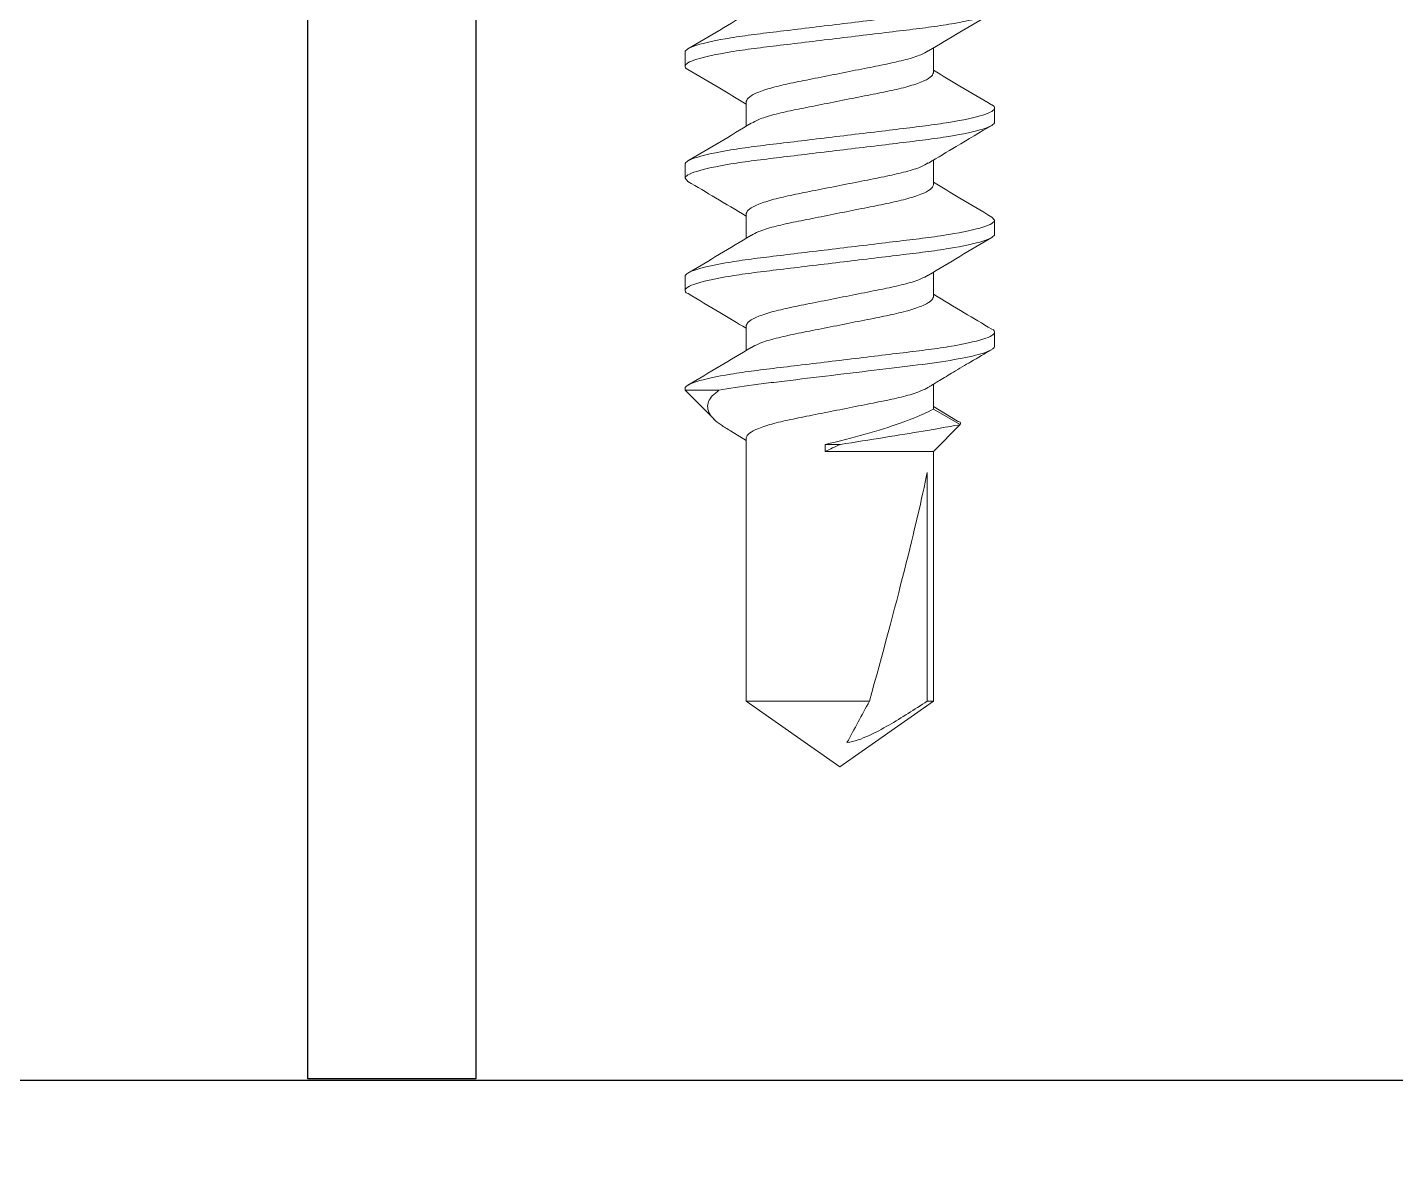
# Model space of a CAD drawing. Extents: x 0 to 79.8, y 0 to 38.2.
# Drawn here: x 9.63 to 10.24, y 28.54 to 29.043 of the extents above; entities that cross this region are included whole.
import ezdxf

# ---------------------------------------------------------------- set-up
doc = ezdxf.new("R2010")
doc.units = 0
doc.header["$MEASUREMENT"] = 0
doc.linetypes.add('SLD-Solid', pattern=[0])
doc.layers.get('0').update_dxf_attribs({"linetype": 'CONTINUOUS'})
doc.layers.add('SILL-PAN', color=7, linetype='CONTINUOUS')
doc.layers.add('TEXT', color=7, linetype='CONTINUOUS')

# ---------------------------------------------------------------- blocks, each defined once
blk = doc.blocks.new('25559')
at = {"color": 7, "linetype": 'SLD-Solid', "lineweight": 15}
for p, q in [((0.70625, 0.069), (0.7125, 0.069)), ((0.75625, 0.069), (0.75481, 0.06775)), ((0.75625, 0.069), (0.7625, 0.069)), ((0.80625, 0.069), (0.8125, 0.069)), ((0.84585, 0.05252), (0.8393, 0.04172)), ((0.84741, 0.05369), (0.8405, 0.04172)), ((0.85937, 0.04172), (0.84741, 0.05369)), ((0.6905, 0.04172), (0.67946, 0.04172)), ((0.7405, 0.04172), (0.72946, 0.04172)), ((0.7905, 0.04172), (0.77946, 0.04172)), ((0.8405, 0.04172), (0.82943, 0.04172)), ((0.97079, 0.04172), (0.85937, 0.04172)), ((0.85937, -0.00651), (0.85937, 0.04172)), ((0.86878, 0.03893), (0.97079, 0.03893)), ((1, 0), (0.97079, 0.04172)), ((0.97079, 0.03893), (0.97079, 0.04172)), ((0.97079, -0.04172), (0.97079, 0.01319)), ((0.85625, -0.00651), (0.85625, 0.00025)), ((0.97079, -0.04172), (1, 0)), ((0.85937, -0.00651), (0.85625, -0.00651)), ((0.70325, -0.04172), (0.71429, -0.04172)), ((0.75325, -0.04172), (0.76429, -0.04172)), ((0.80325, -0.04172), (0.81429, -0.04172)), ((0.85025, -0.0487), (0.85445, -0.04172)), ((0.85325, -0.04172), (0.97079, -0.04172)), ((0.8321, -0.05397), (0.8321, -0.069)), ((0.8321, -0.069), (0.8449, -0.05619)), ((0.6875, -0.069), (0.68125, -0.069)), ((0.7375, -0.069), (0.73125, -0.069)), ((0.73893, -0.06775), (0.7375, -0.069)), ((0.7875, -0.069), (0.78125, -0.069)), ((0.8321, -0.069), (0.83125, -0.069))]:
    blk.add_line(p, q, dxfattribs=at)
blk.add_ellipse((0.9907, 0), major_axis=(0.14297, -0.04113), ratio=0.048755, start_param=1.724549, end_param=2.605956, dxfattribs=at)
for points, knots in [([(0.68125, -0.069), (0.68035, -0.069), (0.6793, -0.06732), (0.67709, -0.06033), (0.67595, -0.05502), (0.67436, -0.04534), (0.67385, -0.04184), (0.67291, -0.03455), (0.67246, -0.03075), (0.67098, -0.01846), (0.66987, -0.00924), (0.66763, 0.00924), (0.66652, 0.01846), (0.66504, 0.03075), (0.66459, 0.03455), (0.66365, 0.04184), (0.66314, 0.04534), (0.66155, 0.05502), (0.66041, 0.06033), (0.6582, 0.06732), (0.65715, 0.069), (0.65625, 0.069)], [0, 0, 0, 0, 0.125, 0.125, 0.25, 0.25, 0.3125, 0.3125, 0.375, 0.375, 0.5, 0.5, 0.625, 0.625, 0.6875, 0.6875, 0.75, 0.75, 0.875, 0.875, 1, 1, 1, 1]), ([(0.6875, -0.069), (0.6866, -0.069), (0.68555, -0.06732), (0.68334, -0.06033), (0.6822, -0.05502), (0.68061, -0.04534), (0.6801, -0.04184), (0.67916, -0.03455), (0.67871, -0.03075), (0.67723, -0.01846), (0.67612, -0.00924), (0.67388, 0.00924), (0.67277, 0.01846), (0.67129, 0.03075), (0.67084, 0.03455), (0.6699, 0.04184), (0.66939, 0.04534), (0.6678, 0.05502), (0.66666, 0.06033), (0.66445, 0.06732), (0.6634, 0.069), (0.6625, 0.069)], [0, 0, 0, 0, 0.125, 0.125, 0.25, 0.25, 0.3125, 0.3125, 0.375, 0.375, 0.5, 0.5, 0.625, 0.625, 0.6875, 0.6875, 0.75, 0.75, 0.875, 0.875, 1, 1, 1, 1]), ([(0.68074, 0.03958), (0.67794, 0.04423), (0.6723, 0.05356), (0.66676, 0.06296), (0.66398, 0.06769)], [0, 0, 0, 0, 0.497403, 1, 1, 1, 1]), ([(0.70477, 0.06769), (0.70198, 0.06296), (0.69687, 0.05427), (0.69166, 0.04565), (0.68929, 0.04172)], [0, 0, 0, 0, 0.544742, 1, 1, 1, 1]), ([(0.70625, 0.069), (0.70578, 0.06899), (0.70531, 0.06898), (0.70478, 0.06769), (0.70477, 0.06766)], [0, 0, 0, 0, 0.981212, 1, 1, 1, 1]), ([(0.73125, -0.069), (0.73035, -0.069), (0.7293, -0.06732), (0.72709, -0.06033), (0.72595, -0.05502), (0.72436, -0.04534), (0.72385, -0.04184), (0.72291, -0.03455), (0.72246, -0.03075), (0.72098, -0.01846), (0.71987, -0.00924), (0.71763, 0.00924), (0.71652, 0.01846), (0.71504, 0.03075), (0.71459, 0.03455), (0.71365, 0.04184), (0.71314, 0.04534), (0.71155, 0.05502), (0.71041, 0.06033), (0.7082, 0.06732), (0.70715, 0.069), (0.70625, 0.069)], [0, 0, 0, 0, 0.125, 0.125, 0.25, 0.25, 0.3125, 0.3125, 0.375, 0.375, 0.5, 0.5, 0.625, 0.625, 0.6875, 0.6875, 0.75, 0.75, 0.875, 0.875, 1, 1, 1, 1]), ([(0.7375, -0.069), (0.7366, -0.069), (0.73555, -0.06732), (0.73334, -0.06033), (0.7322, -0.05502), (0.73061, -0.04534), (0.7301, -0.04184), (0.72916, -0.03455), (0.72871, -0.03075), (0.72723, -0.01846), (0.72612, -0.00924), (0.72388, 0.00924), (0.72277, 0.01846), (0.72129, 0.03075), (0.72084, 0.03455), (0.7199, 0.04184), (0.71939, 0.04534), (0.7178, 0.05502), (0.71666, 0.06033), (0.71445, 0.06732), (0.7134, 0.069), (0.7125, 0.069)], [0, 0, 0, 0, 0.125, 0.125, 0.25, 0.25, 0.3125, 0.3125, 0.375, 0.375, 0.5, 0.5, 0.625, 0.625, 0.6875, 0.6875, 0.75, 0.75, 0.875, 0.875, 1, 1, 1, 1]), ([(0.73073, 0.0396), (0.72825, 0.0437), (0.7226, 0.05305), (0.71706, 0.06246), (0.71395, 0.06774)], [0, 0, 0, 0, 0.438749, 1, 1, 1, 1]), ([(0.75481, 0.06776), (0.75202, 0.06302), (0.7469, 0.05431), (0.74167, 0.04566), (0.73929, 0.04172)], [0, 0, 0, 0, 0.544674, 1, 1, 1, 1]), ([(0.78125, -0.069), (0.78035, -0.069), (0.7793, -0.06732), (0.77709, -0.06033), (0.77595, -0.05502), (0.77436, -0.04534), (0.77385, -0.04184), (0.77291, -0.03455), (0.77246, -0.03075), (0.77098, -0.01846), (0.76987, -0.00924), (0.76763, 0.00924), (0.76652, 0.01846), (0.76504, 0.03075), (0.76459, 0.03455), (0.76365, 0.04184), (0.76314, 0.04534), (0.76155, 0.05502), (0.76041, 0.06033), (0.7582, 0.06732), (0.75715, 0.069), (0.75625, 0.069)], [0, 0, 0, 0, 0.125, 0.125, 0.25, 0.25, 0.3125, 0.3125, 0.375, 0.375, 0.5, 0.5, 0.625, 0.625, 0.6875, 0.6875, 0.75, 0.75, 0.875, 0.875, 1, 1, 1, 1]), ([(0.7875, -0.069), (0.7866, -0.069), (0.78555, -0.06732), (0.78334, -0.06033), (0.7822, -0.05502), (0.78061, -0.04534), (0.7801, -0.04184), (0.77916, -0.03455), (0.77871, -0.03075), (0.77723, -0.01846), (0.77612, -0.00924), (0.77388, 0.00924), (0.77277, 0.01846), (0.77129, 0.03075), (0.77084, 0.03455), (0.7699, 0.04184), (0.76939, 0.04534), (0.7678, 0.05502), (0.76666, 0.06033), (0.76445, 0.06732), (0.7634, 0.069), (0.7625, 0.069)], [0, 0, 0, 0, 0.125, 0.125, 0.25, 0.25, 0.3125, 0.3125, 0.375, 0.375, 0.5, 0.5, 0.625, 0.625, 0.6875, 0.6875, 0.75, 0.75, 0.875, 0.875, 1, 1, 1, 1]), ([(0.78079, 0.03952), (0.77797, 0.04418), (0.7723, 0.05356), (0.76674, 0.06299), (0.76395, 0.06774)], [0, 0, 0, 0, 0.497058, 1, 1, 1, 1]), ([(0.80479, 0.06772), (0.80238, 0.06363), (0.79726, 0.05493), (0.79205, 0.04629), (0.78929, 0.04172)], [0, 0, 0, 0, 0.470268, 1, 1, 1, 1]), ([(0.80625, 0.069), (0.80578, 0.069), (0.80531, 0.06899), (0.80479, 0.06772), (0.80479, 0.06771)], [0, 0, 0, 0, 0.993451, 1, 1, 1, 1]), ([(0.83125, -0.069), (0.83035, -0.069), (0.8293, -0.06732), (0.82709, -0.06033), (0.82595, -0.05502), (0.82436, -0.04534), (0.82385, -0.04184), (0.82291, -0.03455), (0.82246, -0.03075), (0.82098, -0.01846), (0.81987, -0.00924), (0.81763, 0.00924), (0.81652, 0.01846), (0.81504, 0.03075), (0.81459, 0.03455), (0.81365, 0.04184), (0.81314, 0.04534), (0.81155, 0.05502), (0.81041, 0.06033), (0.8082, 0.06732), (0.80715, 0.069), (0.80625, 0.069)], [0, 0, 0, 0, 0.125, 0.125, 0.25, 0.25, 0.3125, 0.3125, 0.375, 0.375, 0.5, 0.5, 0.625, 0.625, 0.6875, 0.6875, 0.75, 0.75, 0.875, 0.875, 1, 1, 1, 1]), ([(0.8321, -0.05397), (0.83123, -0.04946), (0.8304, -0.04411), (0.82928, -0.0355), (0.82893, -0.03257), (0.82818, -0.0263), (0.82778, -0.02301), (0.82654, -0.01276), (0.82566, -0.00545), (0.8239, 0.00909), (0.82303, 0.01631), (0.82142, 0.02963), (0.82074, 0.03561), (0.81919, 0.0468), (0.81834, 0.05193), (0.8166, 0.06037), (0.81571, 0.06366), (0.81401, 0.06798), (0.81321, 0.069), (0.8125, 0.069)], [0, 0, 0, 0, 0.125, 0.125, 0.1875, 0.1875, 0.25, 0.25, 0.375, 0.375, 0.5, 0.5, 0.625, 0.625, 0.75, 0.75, 0.875, 0.875, 1, 1, 1, 1]), ([(0.83063, 0.03976), (0.82969, 0.04129), (0.82768, 0.04456), (0.82368, 0.05105), (0.8189, 0.05923), (0.81575, 0.06464), (0.81399, 0.06767)], [0, 0, 0, 0, 0.1901712, 0.4057969, 0.6676779, 1, 1, 1, 1]), ([(0.84589, 0.05249), (0.84594, 0.05263), (0.84647, 0.0542), (0.84696, 0.05393), (0.84741, 0.05369)], [0, 0, 0, 0, 0.089674, 1, 1, 1, 1]), ([(0.84741, 0.05369), (0.84741, 0.05369), (0.84768, 0.05215), (0.84844, 0.04787), (0.84875, 0.04609), (0.84946, 0.042), (0.84985, 0.0397), (0.85202, 0.02696), (0.85423, 0.01334), (0.85625, 0.00025)], [0, 0, 0, 0, 0.25, 0.25, 0.375, 0.375, 0.5, 0.5, 1, 1, 1, 1]), ([(0.68072, 0.03939), (0.68128, 0.03843), (0.68257, 0.03623), (0.68462, 0.02975), (0.68658, 0.02111), (0.68855, 0.01097), (0.69075, 0), (0.69295, -0.01097), (0.69492, -0.02109), (0.69688, -0.02981), (0.69908, -0.03652), (0.70129, -0.0409), (0.7026, -0.04145), (0.70325, -0.04172)], [0, 0, 0, 0, 0.073077, 0.167492, 0.258462, 0.349431, 0.443846, 0.538261, 0.629231, 0.7202, 0.814615, 0.909031, 1, 1, 1, 1]), ([(0.71299, -0.03931), (0.71244, -0.03837), (0.71116, -0.03619), (0.70913, -0.02975), (0.70717, -0.02111), (0.7052, -0.01097), (0.703, 0), (0.7008, 0.01097), (0.69883, 0.02109), (0.69687, 0.02981), (0.69467, 0.03652), (0.69246, 0.0409), (0.69115, 0.04145), (0.6905, 0.04172)], [0, 0, 0, 0, 0.071238, 0.16584, 0.25699, 0.34814, 0.442743, 0.537345, 0.628495, 0.719645, 0.814248, 0.90885, 1, 1, 1, 1]), ([(0.7307, 0.03942), (0.73127, 0.03845), (0.73257, 0.03624), (0.73462, 0.02975), (0.73658, 0.02111), (0.73855, 0.01097), (0.74075, 0), (0.74295, -0.01097), (0.74492, -0.02109), (0.74688, -0.02981), (0.74908, -0.03652), (0.75129, -0.0409), (0.7526, -0.04145), (0.75325, -0.04172)], [0, 0, 0, 0, 0.073684, 0.168037, 0.258947, 0.349857, 0.44421, 0.538564, 0.629474, 0.720383, 0.814737, 0.90909, 1, 1, 1, 1]), ([(0.76308, -0.03948), (0.7625, -0.0385), (0.76119, -0.03627), (0.75913, -0.02975), (0.75717, -0.02111), (0.7552, -0.01097), (0.753, 0), (0.7508, 0.01097), (0.74883, 0.02109), (0.74687, 0.02981), (0.74467, 0.03652), (0.74246, 0.0409), (0.74115, 0.04145), (0.7405, 0.04172)], [0, 0, 0, 0, 0.0748562, 0.1690902, 0.259885, 0.3506798, 0.4449137, 0.5391477, 0.6299425, 0.7207373, 0.8149712, 0.9092052, 1, 1, 1, 1]), ([(0.78076, 0.03931), (0.78131, 0.03837), (0.78259, 0.03619), (0.78462, 0.02975), (0.78658, 0.02111), (0.78855, 0.01097), (0.79075, 0), (0.79295, -0.01097), (0.79492, -0.02109), (0.79688, -0.02981), (0.79908, -0.03652), (0.80129, -0.0409), (0.8026, -0.04145), (0.80325, -0.04172)], [0, 0, 0, 0, 0.071394, 0.165981, 0.257115, 0.34825, 0.442836, 0.537423, 0.628558, 0.719692, 0.814279, 0.908865, 1, 1, 1, 1]), ([(0.81299, -0.03931), (0.81244, -0.03837), (0.81116, -0.03619), (0.80913, -0.02975), (0.80717, -0.02111), (0.8052, -0.01097), (0.803, 0), (0.8008, 0.01097), (0.79883, 0.02109), (0.79687, 0.02981), (0.79467, 0.03652), (0.79246, 0.0409), (0.79115, 0.04145), (0.7905, 0.04172)], [0, 0, 0, 0, 0.0713374, 0.1659298, 0.2570699, 0.3482101, 0.4428025, 0.5373948, 0.628535, 0.7196751, 0.8142675, 0.9088599, 1, 1, 1, 1]), ([(0.83065, 0.03953), (0.83123, 0.03853), (0.83255, 0.0363), (0.83462, 0.02975), (0.83658, 0.02111), (0.83855, 0.01097), (0.84075, 0), (0.84295, -0.01097), (0.84492, -0.02109), (0.84688, -0.02981), (0.84908, -0.03652), (0.85129, -0.0409), (0.8526, -0.04145), (0.85325, -0.04172)], [0, 0, 0, 0, 0.0759686, 0.1700892, 0.2607749, 0.3514605, 0.4455811, 0.5397018, 0.6303874, 0.7210731, 0.8151937, 0.9093144, 1, 1, 1, 1]), ([(0.85625, -0.00651), (0.85484, -0.00053), (0.8533, 0.00556), (0.85009, 0.01698), (0.8484, 0.02236), (0.8452, 0.03142), (0.84365, 0.03517), (0.84128, 0.04032), (0.8405, 0.04172), (0.8405, 0.04172)], [0, 0, 0, 0, 0.25, 0.25, 0.5, 0.5, 0.75, 0.75, 1, 1, 1, 1]), ([(0.98926, 0.00319), (0.98877, 0.00656), (0.98759, 0.00972), (0.98478, 0.0159), (0.98317, 0.01886), (0.97812, 0.02762), (0.97447, 0.03329), (0.97079, 0.03893)], [0, 0, 0, 0, 0.25, 0.25, 0.5, 0.5, 1, 1, 1, 1]), ([(0.66302, -0.03961), (0.66583, -0.04425), (0.67146, -0.05358), (0.677, -0.06298), (0.67978, -0.06771)], [0, 0, 0, 0, 0.497428, 1, 1, 1, 1]), ([(0.68897, -0.06771), (0.69175, -0.06299), (0.69687, -0.05429), (0.70208, -0.04566), (0.70446, -0.04172)], [0, 0, 0, 0, 0.5433102, 1, 1, 1, 1]), ([(0.71296, -0.03951), (0.71578, -0.04417), (0.72144, -0.05354), (0.727, -0.06298), (0.72979, -0.06772)], [0, 0, 0, 0, 0.497095, 1, 1, 1, 1]), ([(0.73893, -0.06777), (0.74136, -0.06365), (0.74648, -0.05494), (0.75171, -0.04628), (0.75446, -0.04172)], [0, 0, 0, 0, 0.473124, 1, 1, 1, 1]), ([(0.76305, -0.03965), (0.76586, -0.0443), (0.7715, -0.05364), (0.77703, -0.06304), (0.77982, -0.06777)], [0, 0, 0, 0, 0.4973758, 1, 1, 1, 1]), ([(0.78898, -0.06769), (0.79177, -0.06295), (0.79688, -0.05426), (0.80209, -0.04564), (0.80446, -0.04172)], [0, 0, 0, 0, 0.5456553, 1, 1, 1, 1]), ([(0.81296, -0.03951), (0.81578, -0.04417), (0.82143, -0.05352), (0.82698, -0.06295), (0.82977, -0.06769)], [0, 0, 0, 0, 0.497203, 1, 1, 1, 1]), ([(0.85023, -0.04869), (0.84931, -0.0502), (0.84748, -0.05322), (0.84502, -0.05624), (0.84256, -0.05823), (0.83988, -0.05915), (0.83718, -0.05872), (0.83455, -0.05708), (0.83292, -0.05501), (0.8321, -0.05397)], [0, 0, 0, 0, 0.1335352, 0.2658555, 0.4012862, 0.5532901, 0.708367, 0.852872, 1, 1, 1, 1]), ([(0.68897, -0.0677), (0.68896, -0.06771), (0.68844, -0.06899), (0.68797, -0.06899), (0.6875, -0.069)], [0, 0, 0, 0, 0.009197, 1, 1, 1, 1]), ([(0.78898, -0.06766), (0.78897, -0.06769), (0.78844, -0.06898), (0.78797, -0.06899), (0.7875, -0.069)], [0, 0, 0, 0, 0.019289, 1, 1, 1, 1])]:
    blk.add_open_spline(points, degree=3, knots=knots, dxfattribs=at)
for points in [[(0.97079, 0.01319), (0.97696, 0.00985), (0.98314, 0.00651), (0.98926, 0.00319)], [(0.85625, 0.00025), (0.8573, -0.0021), (0.85834, -0.00435), (0.85937, -0.00651)]]:
    blk.add_open_spline(points, degree=3, dxfattribs=at)

msp = doc.modelspace()

# ---------------------------------------------------------------- linework, layer by layer
at = {"layer": 'SILL-PAN', "color": 7}
msp.add_lwpolyline([(5.6483984, 30.5107713), (5.7383984, 30.5107713), (5.7383984, 28.5732713), (11.6133984, 28.5732713), (11.6133984, 30.5107713), (11.7033984, 30.5107713), (11.7033984, 28.4832713), (5.6483984, 28.4832713)], close=True, dxfattribs=at)
at = {"layer": 'TEXT'}
msp.add_lwpolyline([(11.337898, 29.1637724), (10.6338982, 29.1637724), (10.6338982, 28.8805398, -0.46672147), (10.7038982, 28.6776618), (10.7038982, 28.5737724), (10.6288982, 28.5737724), (10.6288982, 28.7028687, 2.48675906), (10.5388982, 28.7028687), (10.5388982, 28.5737724), (10.4638982, 28.5737724), (10.4638982, 28.6776618, -0.46672147), (10.5338982, 28.8805398), (10.5338982, 29.1637724), (9.8298984, 29.1637724), (9.8298984, 28.5737724), (9.7548984, 28.5737724), (9.7548984, 29.1637724), (9.6298984, 29.1637724), (9.6298984, 29.6137724)], format="xyb", dxfattribs=at)

# ---------------------------------------------------------------- block references
at = {"layer": 'TEXT', "rotation": 270}
msp.add_blockref('25559', (9.9921208, 29.7130754), dxfattribs=at)

doc.saveas('drawing.dxf')
